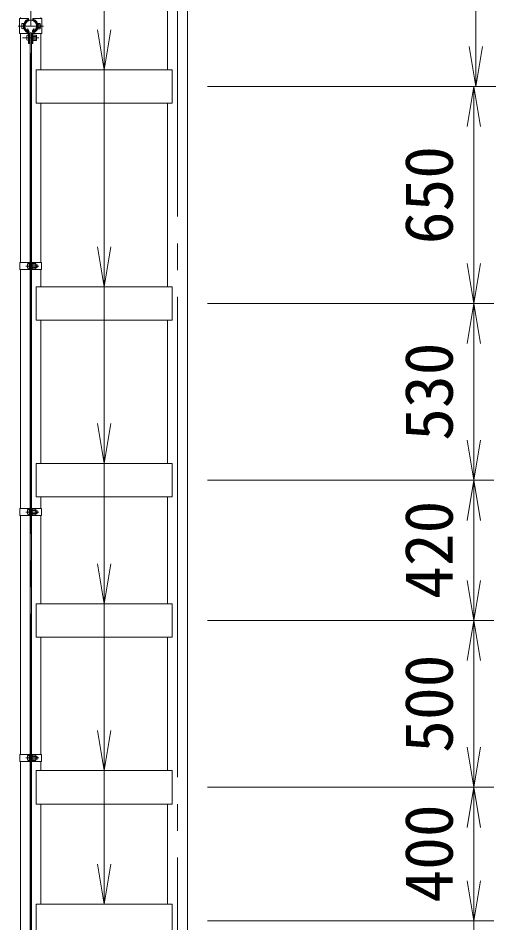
# Model space of a CAD drawing. Units: millimetres, scale not verified. Extents: x -30601 to 30601, y -19271 to 19271.
# Drawn here: x -22288 to -20856, y -15124 to -12413 of the extents above; entities that cross this region are included whole.
import ezdxf
from ezdxf.enums import TextEntityAlignment as Align

# ---------------------------------------------------------------- set-up
doc = ezdxf.new("R2010")
doc.units = ezdxf.units.MM
doc.header["$LTSCALE"] = 80
doc.linetypes.add('LONG_CHAIN', pattern=[21, 18, -1, 1, -1])
for name, color, linetype, lineweight in [('0-3_D-STR1', 1, 'Continuous', 9), ('0-6_D-BMK', 2, 'LONG_CHAIN', 9), ('0-7_D-STR3', 3, 'Continuous', 9), ('0-9_D-STR-DIM', 7, 'Continuous', 9), ('0-A_0', 7, 'Continuous', 9), ('0-D_D-STR-TXT', 7, 'Continuous', 9)]:
    doc.layers.add(name, color=color, linetype=linetype, lineweight=lineweight)
doc.styles.add('ＭＳ ゴシック', font='')
doc.styles.get('ＭＳ ゴシック').set_extended_font_data('MS Gothic')

# ---------------------------------------------------------------- blocks, each defined once
blk = doc.blocks.new('_Open')
at = {"layer": '0-A_0'}
blk.add_line((-80, 13.33), (0, 0), dxfattribs=at)
blk.add_lwpolyline([(-80, -13.33), (0, 0), (-80, 0)], dxfattribs=at)

msp = doc.modelspace()

# ---------------------------------------------------------------- linework, layer by layer
at = {"layer": '0-3_D-STR1'}
for p, q in [((-21780.26, -16317.94), (-21780.26, -7608.94)), ((-21840.76, -11967.94), (-21840.76, -12567.94)), ((-22280.76, -12414.49), (-22280.76, -12411.39)), ((-22220.26, -12414.49), (-22220.26, -12411.39)), ((-22280.76, -13145.44), (-22280.76, -12459.49)), ((-22260.7, -12446.24), (-22259.31, -12445.44)), ((-22257.19, -12452.32), (-22260.7, -12446.24)), ((-22255.8, -12451.52), (-22259.31, -12445.44)), ((-22245.23, -12451.52), (-22241.72, -12445.44)), ((-22243.84, -12452.32), (-22240.33, -12446.24)), ((-22240.33, -12446.24), (-22241.72, -12445.44)), ((-22220.26, -12567.94), (-22220.26, -12459.49)), ((-21826.51, -12567.94), (-22234.51, -12567.94)), ((-22234.51, -12567.94), (-22234.51, -12667.94)), ((-21826.51, -12567.94), (-21826.51, -12667.94)), ((-21826.51, -12667.94), (-22234.51, -12667.94)), ((-22220.26, -13145.44), (-22220.26, -12667.94)), ((-21840.76, -12667.94), (-21840.76, -13217.94)), ((-22280.76, -13882.44), (-22280.76, -13166.44)), ((-22220.26, -13217.94), (-22220.26, -13166.44)), ((-21826.51, -13217.94), (-22234.51, -13217.94)), ((-22234.51, -13217.94), (-22234.51, -13317.94)), ((-21826.51, -13217.94), (-21826.51, -13317.94)), ((-21826.51, -13317.94), (-22234.51, -13317.94)), ((-22220.26, -13747.94), (-22220.26, -13317.94)), ((-21840.76, -13317.94), (-21840.76, -13747.94)), ((-21826.51, -13747.94), (-22234.51, -13747.94)), ((-22234.51, -13747.94), (-22234.51, -13847.94)), ((-21826.51, -13747.94), (-21826.51, -13847.94)), ((-21826.51, -13847.94), (-22234.51, -13847.94)), ((-22220.26, -13882.44), (-22220.26, -13847.94)), ((-21840.76, -13847.94), (-21840.76, -14167.94)), ((-22280.76, -14619.44), (-22280.76, -13903.44)), ((-22220.26, -14167.94), (-22220.26, -13903.44)), ((-21826.51, -14167.94), (-22234.51, -14167.94)), ((-22234.51, -14167.94), (-22234.51, -14267.94)), ((-21826.51, -14167.94), (-21826.51, -14267.94)), ((-21826.51, -14267.94), (-22234.51, -14267.94)), ((-22220.26, -14619.44), (-22220.26, -14267.94)), ((-21840.76, -14267.94), (-21840.76, -14667.94)), ((-22280.76, -15326.39), (-22280.76, -14640.44)), ((-22220.26, -14667.94), (-22220.26, -14640.44)), ((-21826.51, -14667.94), (-22234.51, -14667.94)), ((-22234.51, -14667.94), (-22234.51, -14767.94)), ((-21826.51, -14667.94), (-21826.51, -14767.94)), ((-21826.51, -14767.94), (-22234.51, -14767.94)), ((-22220.26, -15067.94), (-22220.26, -14767.94)), ((-21840.76, -14767.94), (-21840.76, -15067.94)), ((-21826.51, -15067.94), (-22234.51, -15067.94)), ((-22234.51, -15067.94), (-22234.51, -15167.94)), ((-21826.51, -15067.94), (-21826.51, -15167.94))]:
    msp.add_line(p, q, dxfattribs=at)
for centre, radius, start, end in [((-22250.51, -12436.99), 19.05, 294.32478, 245.67522), ((-22250.51, -12436.99), 17.45, 294.32478, 245.67522), ((-22257.54, -12452.52), 2, 245.67522, 30), ((-22257.54, -12452.52), 0.401, 245.67522, 30), ((-22243.49, -12452.52), 2, 150, 294.32478), ((-22243.49, -12452.52), 0.401, 150, 294.32478)]:
    msp.add_arc(centre, radius, start, end, dxfattribs=at)
at = {"layer": '0-6_D-BMK'}
for p, q in [((-22250.51, -7477.94), (-22250.51, -16367.94)), ((-21810.51, -16367.94), (-21810.51, -7586.94)), ((-22288.48, -12436.99), (-22212.55, -12436.99)), ((-22274.95, -12471.99), (-22226.08, -12471.99)), ((-22265.06, -13155.94), (-22226.46, -13155.94)), ((-22265.06, -13892.94), (-22226.46, -13892.94)), ((-22265.06, -14629.94), (-22226.46, -14629.94))]:
    msp.add_line(p, q, dxfattribs=at)
at = {"layer": '0-7_D-STR3'}
for p, q in [((-22284.16, -12414.49), (-22257.21, -12414.49)), ((-22284.16, -12459.49), (-22284.16, -12414.49)), ((-22257.21, -12418.46), (-22258, -12416.3)), ((-22257.21, -12418.46), (-22257.21, -12414.49)), ((-22243.81, -12418.46), (-22243.81, -12414.49)), ((-22243.81, -12414.49), (-22216.86, -12414.49)), ((-22243.81, -12418.46), (-22243.03, -12416.3)), ((-22216.86, -12459.49), (-22216.86, -12414.49)), ((-22277.31, -12443.49), (-22277.31, -12430.49)), ((-22272.51, -12444.99), (-22272.51, -12428.99)), ((-22272.15, -12432.99), (-22272.51, -12432.99)), ((-22272.15, -12440.99), (-22272.51, -12440.99)), ((-22228.51, -12432.99), (-22228.88, -12432.99)), ((-22228.51, -12440.99), (-22228.88, -12440.99)), ((-22223.01, -12428.89), (-22228.51, -12428.89)), ((-22228.51, -12445.09), (-22228.51, -12428.89)), ((-22223.01, -12432.94), (-22228.51, -12432.94)), ((-22223.01, -12441.04), (-22228.51, -12441.04)), ((-22222.01, -12443.22), (-22222.01, -12430.88)), ((-22222.01, -12432.99), (-22221.51, -12432.99)), ((-22222.01, -12432.99), (-22221.51, -12432.99)), ((-22222.01, -12433.67), (-22221.19, -12433.67)), ((-22222.01, -12440.31), (-22221.19, -12440.31)), ((-22222.01, -12440.99), (-22221.51, -12440.99)), ((-22222.01, -12440.99), (-22221.51, -12440.99)), ((-22221.51, -12440.99), (-22221.51, -12432.99)), ((-22284.16, -12459.49), (-22257.01, -12459.49)), ((-22261.81, -12478.49), (-22261.81, -12465.49)), ((-22257.01, -12488.99), (-22257.01, -12459.42)), ((-22254.71, -12488.99), (-22254.71, -12459.42)), ((-22253.01, -12466.67), (-22254.71, -12466.67)), ((-22253.01, -12477.31), (-22253.01, -12466.67)), ((-22253.01, -12467.99), (-22252.76, -12467.99)), ((-22252.76, -12456.99), (-22252.76, -15328.89)), ((-22252.76, -12456.99), (-22248.26, -12456.99)), ((-22248.26, -12456.99), (-22248.26, -15328.89)), ((-22248.26, -12467.99), (-22246.31, -12467.99)), ((-22246.31, -12488.99), (-22246.31, -12459.42)), ((-22244.01, -12488.99), (-22244.01, -12459.42)), ((-22244.01, -12459.49), (-22216.86, -12459.49)), ((-22234.01, -12463.89), (-22244.01, -12463.89)), ((-22234.01, -12467.94), (-22244.01, -12467.94)), ((-22244.01, -12467.99), (-22243.81, -12467.99)), ((-22233.01, -12478.22), (-22233.01, -12465.88)), ((-22233.01, -12475.99), (-22233.01, -12467.99)), ((-22233.01, -12468.67), (-22232.69, -12468.67)), ((-22223.01, -12445.09), (-22228.51, -12445.09)), ((-22257.01, -12488.99), (-22254.71, -12488.99)), ((-22253.01, -12477.31), (-22254.71, -12477.31)), ((-22253.01, -12475.99), (-22252.76, -12475.99)), ((-22248.26, -12475.99), (-22246.31, -12475.99)), ((-22246.31, -12488.99), (-22244.01, -12488.99)), ((-22244.01, -12475.99), (-22243.81, -12475.99)), ((-22234.01, -12476.04), (-22244.01, -12476.04)), ((-22234.01, -12480.09), (-22244.01, -12480.09)), ((-22233.01, -12475.31), (-22232.69, -12475.31)), ((-22283.06, -13145.44), (-22283.06, -13166.44)), ((-22252.76, -13145.44), (-22283.06, -13145.44)), ((-22259.86, -13149.44), (-22259.86, -13162.44)), ((-22255.06, -13145.44), (-22255.06, -13166.44)), ((-22255.06, -13147.94), (-22255.06, -13163.94)), ((-22248.26, -13145.44), (-22217.96, -13145.44)), ((-22245.96, -13145.44), (-22245.96, -13166.44)), ((-22235.96, -13147.84), (-22245.96, -13147.84)), ((-22245.96, -13147.84), (-22245.96, -13164.04)), ((-22217.96, -13145.44), (-22217.96, -13166.44)), ((-22252.76, -13166.44), (-22283.06, -13166.44)), ((-22248.26, -13166.44), (-22217.96, -13166.44)), ((-22235.96, -13151.89), (-22245.96, -13151.89)), ((-22235.96, -13159.99), (-22245.96, -13159.99)), ((-22235.96, -13164.04), (-22245.96, -13164.04)), ((-22234.96, -13149.71), (-22234.96, -13162.05)), ((-22234.96, -13151.94), (-22231.06, -13151.94)), ((-22234.96, -13152.62), (-22230.74, -13152.62)), ((-22234.96, -13159.26), (-22230.74, -13159.26)), ((-22234.96, -13159.94), (-22231.06, -13159.94)), ((-22231.06, -13151.94), (-22231.06, -13159.94)), ((-22283.06, -13882.44), (-22283.06, -13903.44)), ((-22252.76, -13882.44), (-22283.06, -13882.44)), ((-22252.76, -13903.44), (-22283.06, -13903.44)), ((-22259.86, -13886.44), (-22259.86, -13899.44)), ((-22255.06, -13882.44), (-22255.06, -13903.44)), ((-22255.06, -13884.94), (-22255.06, -13900.94)), ((-22248.26, -13882.44), (-22217.96, -13882.44)), ((-22248.26, -13903.44), (-22217.96, -13903.44)), ((-22245.96, -13882.44), (-22245.96, -13903.44)), ((-22235.96, -13884.84), (-22245.96, -13884.84)), ((-22245.96, -13884.84), (-22245.96, -13901.04)), ((-22235.96, -13888.89), (-22245.96, -13888.89)), ((-22235.96, -13896.99), (-22245.96, -13896.99)), ((-22235.96, -13901.04), (-22245.96, -13901.04)), ((-22234.96, -13886.71), (-22234.96, -13899.05)), ((-22234.96, -13888.94), (-22231.06, -13888.94)), ((-22234.96, -13889.62), (-22230.74, -13889.62)), ((-22234.96, -13896.26), (-22230.74, -13896.26)), ((-22234.96, -13896.94), (-22231.06, -13896.94)), ((-22231.06, -13888.94), (-22231.06, -13896.94)), ((-22217.96, -13882.44), (-22217.96, -13903.44)), ((-22283.06, -14619.44), (-22283.06, -14640.44)), ((-22252.76, -14619.44), (-22283.06, -14619.44)), ((-22252.76, -14640.44), (-22283.06, -14640.44)), ((-22259.86, -14623.44), (-22259.86, -14636.44)), ((-22255.06, -14619.44), (-22255.06, -14640.44)), ((-22255.06, -14621.94), (-22255.06, -14637.94)), ((-22248.26, -14619.44), (-22217.96, -14619.44)), ((-22248.26, -14640.44), (-22217.96, -14640.44)), ((-22245.96, -14619.44), (-22245.96, -14640.44)), ((-22235.96, -14621.84), (-22245.96, -14621.84)), ((-22245.96, -14621.84), (-22245.96, -14638.04)), ((-22235.96, -14625.89), (-22245.96, -14625.89)), ((-22235.96, -14633.99), (-22245.96, -14633.99)), ((-22235.96, -14638.04), (-22245.96, -14638.04)), ((-22234.96, -14623.71), (-22234.96, -14636.05)), ((-22234.96, -14625.94), (-22231.06, -14625.94)), ((-22234.96, -14626.62), (-22230.74, -14626.62)), ((-22234.96, -14633.26), (-22230.74, -14633.26)), ((-22234.96, -14633.94), (-22231.06, -14633.94)), ((-22231.06, -14625.94), (-22231.06, -14633.94)), ((-22217.96, -14619.44), (-22217.96, -14640.44))]:
    msp.add_line(p, q, dxfattribs=at)
for centre, radius, start, end in [((-22250.51, -12436.99), 22, 109.88306, 249.8367), ((-22250.51, -12436.99), 22, 290.1633, 70.11694), ((-22250.51, -12436.99), 19.7, 109.88306, 250.16282), ((-22250.51, -12436.99), 19.7, 289.83718, 70.11694), ((-22230.72, -12436.99), 8.7, 332.26063, 27.73937), ((-22224.56, -12430.92), 2.55, 307.42505, 52.57495), ((-22224.55, -12443.07), 2.54, 307.21089, 52.78911), ((-22229.01, -12436.99), 8.5, 331.92751, 28.07249), ((-22259.01, -12459.42), 2, 0, 62.72039), ((-22259.01, -12459.42), 4.3, 0, 65.03562), ((-22242.01, -12459.42), 4.3, 114.96438, 180), ((-22242.01, -12459.42), 2, 117.27961, 180), ((-22241.72, -12471.99), 8.7, 332.26063, 27.73937), ((-22235.56, -12465.91), 2.55, 307.42505, 52.57495), ((-22240.51, -12471.99), 8.5, 331.92751, 28.07249), ((-22235.55, -12478.06), 2.54, 307.21089, 52.78911), ((-22237.5, -13149.87), 2.54, 307.21089, 52.78911), ((-22243.67, -13155.94), 8.7, 332.26063, 27.73937), ((-22237.51, -13162.02), 2.55, 307.42505, 52.57495), ((-22238.56, -13155.94), 8.5, 331.92751, 28.07249), ((-22243.67, -13892.94), 8.7, 332.26063, 27.73937), ((-22237.5, -13886.87), 2.54, 307.21089, 52.78911), ((-22237.51, -13899.02), 2.55, 307.42505, 52.57495), ((-22238.56, -13892.94), 8.5, 331.92751, 28.07249), ((-22243.67, -14629.94), 8.7, 332.26063, 27.73937), ((-22237.5, -14623.87), 2.54, 307.21089, 52.78911), ((-22237.51, -14636.02), 2.55, 307.42505, 52.57495), ((-22238.56, -14629.94), 8.5, 331.92751, 28.07249)]:
    msp.add_arc(centre, radius, start, end, dxfattribs=at)
for centre, start_param, end_param in [((-22272.51, -12430.49), 1.5707963, 3.1415927), ((-22272.51, -12443.49), 3.1415927, 4.712389), ((-22257.01, -12465.49), 1.5707963, 3.1415927), ((-22257.01, -12478.49), 3.1415927, 4.712389), ((-22255.06, -13149.44), 1.5707963, 3.1415927), ((-22255.06, -13162.44), 3.1415927, 4.712389), ((-22255.06, -13886.44), 1.5707963, 3.1415927), ((-22255.06, -13899.44), 3.1415927, 4.712389), ((-22255.06, -14623.44), 1.5707963, 3.1415927), ((-22255.06, -14636.44), 3.1415927, 4.712389)]:
    msp.add_ellipse(centre, major_axis=(4.8, 0), ratio=0.3125, start_param=start_param, end_param=end_param, dxfattribs=at)
at = {"layer": '0-9_D-STR-DIM'}
for p, q in [((-20915.93, -12037.94), (-20915.93, -12497.94)), ((-21720.26, -12617.94), (-20855.93, -12617.94)), ((-21720.26, -12617.94), (-20861.84, -12617.94)), ((-20921.84, -13147.94), (-20921.84, -12737.94)), ((-21720.26, -13267.94), (-20861.84, -13267.94)), ((-21720.26, -13267.94), (-20861.84, -13267.94)), ((-20921.84, -13387.94), (-20921.84, -13677.94)), ((-21720.26, -13797.94), (-20861.84, -13797.94)), ((-21720.26, -13797.94), (-20861.84, -13797.94)), ((-20921.84, -13917.94), (-20921.84, -14097.94)), ((-21720.26, -14217.94), (-20861.84, -14217.94)), ((-21720.26, -14217.94), (-20861.84, -14217.94)), ((-20921.84, -14597.94), (-20921.84, -14337.94)), ((-21720.26, -14717.94), (-20861.84, -14717.94)), ((-21720.26, -14717.94), (-20861.84, -14717.94)), ((-20921.84, -14997.94), (-20921.84, -14837.94)), ((-20921.84, -14997.94), (-20921.84, -14877.94)), ((-21720.26, -15117.94), (-20861.84, -15117.94)), ((-21720.26, -15117.94), (-20861.84, -15117.94)), ((-20921.84, -15417.94), (-20921.84, -15117.94))]:
    msp.add_line(p, q, dxfattribs=at)
at = {"layer": '0-D_D-STR-TXT'}
for q in [(-22030.51, -15065.94), (-22030.51, -14665.94), (-22030.51, -14165.94), (-22030.51, -13745.94), (-22030.51, -13215.94), (-22030.51, -12565.94)]:
    msp.add_line((-22030.51, -8924.38), q, dxfattribs=at)

# ---------------------------------------------------------------- block references
at = {"layer": '0-9_D-STR-DIM', "xscale": 1.5, "yscale": 1.5}
for p, rotation in [((-20915.93, -12617.94), 270), ((-20921.84, -12617.94), 90), ((-20921.84, -13267.94), 270), ((-20921.84, -13267.94), 90), ((-20921.84, -13797.94), 270), ((-20921.84, -13797.94), 90), ((-20921.84, -14217.94), 270), ((-20921.84, -14217.94), 90), ((-20921.84, -14717.94), 270), ((-20921.84, -14717.94), 90), ((-20921.84, -15117.94), 270), ((-20921.84, -15117.94), 270)]:
    msp.add_blockref('_Open', p, dxfattribs=dict(at, rotation=rotation))
at = {"layer": '0-D_D-STR-TXT', "xscale": 1.5, "yscale": 1.5, "rotation": 270}
for p in [(-22030.51, -12567.94), (-22030.51, -13217.94), (-22030.51, -13747.94), (-22030.51, -14167.94), (-22030.51, -14667.94), (-22030.51, -15067.94)]:
    msp.add_blockref('_Open', p, dxfattribs=at)

# ---------------------------------------------------------------- texts
at = {"layer": '0-9_D-STR-DIM', "style": 'ＭＳ ゴシック'}
for s, p in [('650', (-20942.09, -13090.69)), ('530', (-20942.09, -13679.57)), ('420', (-20942.09, -14153.44)), ('500', (-20942.09, -14614.57)), ('400', (-20942.09, -15063.44))]:
    msp.add_text(s, height=144.3, rotation=90, dxfattribs=at).set_placement(p, align=Align.BOTTOM_LEFT)

doc.saveas('drawing.dxf')
